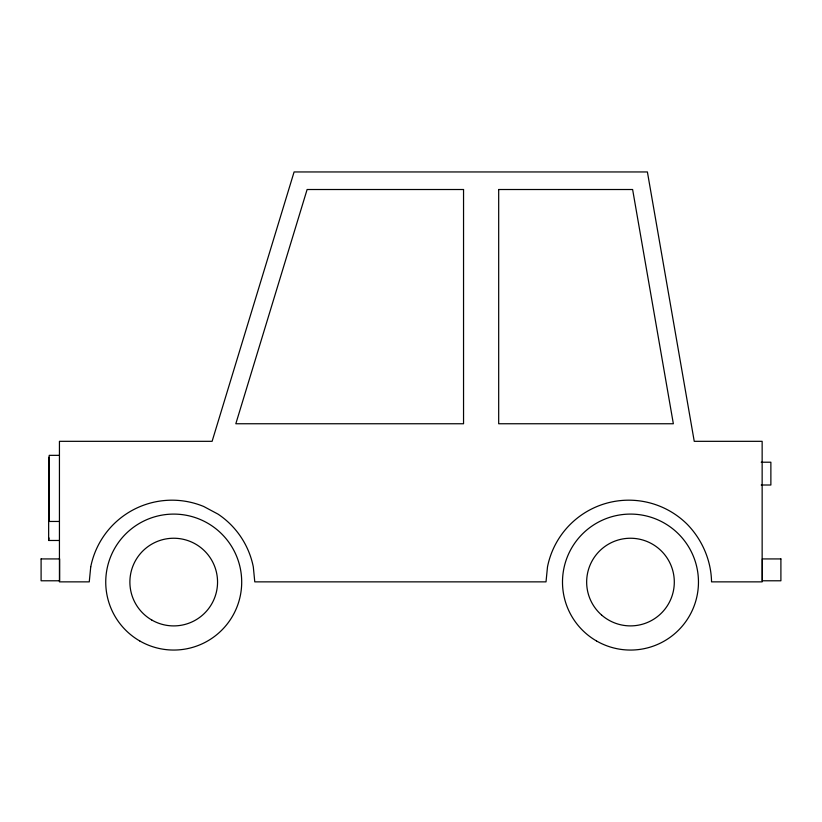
<?xml version="1.0" encoding="UTF-8"?>
<svg xmlns="http://www.w3.org/2000/svg" width="822" height="822" viewBox="0 0 822 822"><rect width="100%" height="100%" fill="white"/><g stroke="black" fill="none" stroke-linecap="round" stroke-linejoin="round"><path stroke-width="1.23" d="M59.441 540.475L48.652 540.475L48.981 537.958M59.441 455.347L49.207 455.347L49.207 521.456L59.441 521.456M761.203 462.211L770.872 462.211L770.872 485.011L761.203 485.011M48.981 459.827L48.652 457.309L48.652 540.475M41.1 558.929L41.1 580.784L59.636 580.784L59.636 558.929L41.1 558.929M463.546 189.512L463.546 423.751L235.822 423.751L307.109 189.512L463.546 189.512M498.687 189.512L498.687 423.751L673.352 423.751L632.621 189.512L498.687 189.512M90.728 566.892L89.259 581.863L59.441 581.863L59.441 441.322L212.107 441.322L294.091 171.952L647.397 171.952L694.241 441.322L762.148 441.322L762.148 581.863L711.544 581.863C711.164 560.47 702.224 539.797 687.387 524.457A82.878 82.878 0 0 0 547.493 566.892L546.014 581.863L254.779 581.863L253.31 566.892A82.878 82.878 0 0 0 218.066 514.151L203.733 506.496A82.878 82.878 0 0 0 90.728 566.892M780.9 558.929L762.364 558.929L762.364 580.784L780.9 580.784L780.9 558.929M151.803 620.035A43.833 43.833 0 0 0 217.553 582.068A43.833 43.833 0 0 0 151.803 544.113A43.833 43.833 0 0 0 151.803 620.035M601.581 615.02A43.833 43.833 0 0 0 673.465 590.617A43.833 43.833 0 0 0 616.387 540.568A43.833 43.833 0 0 0 601.581 615.02M139.73 640.944A67.979 67.979 0 0 0 241.699 582.068A67.979 67.979 0 0 0 139.73 523.203A67.979 67.979 0 0 0 139.73 640.944M596.484 640.944A67.979 67.979 0 0 0 698.464 582.068A67.979 67.979 0 0 0 596.484 523.203A67.979 67.979 0 0 0 596.484 640.944"/></g></svg>
